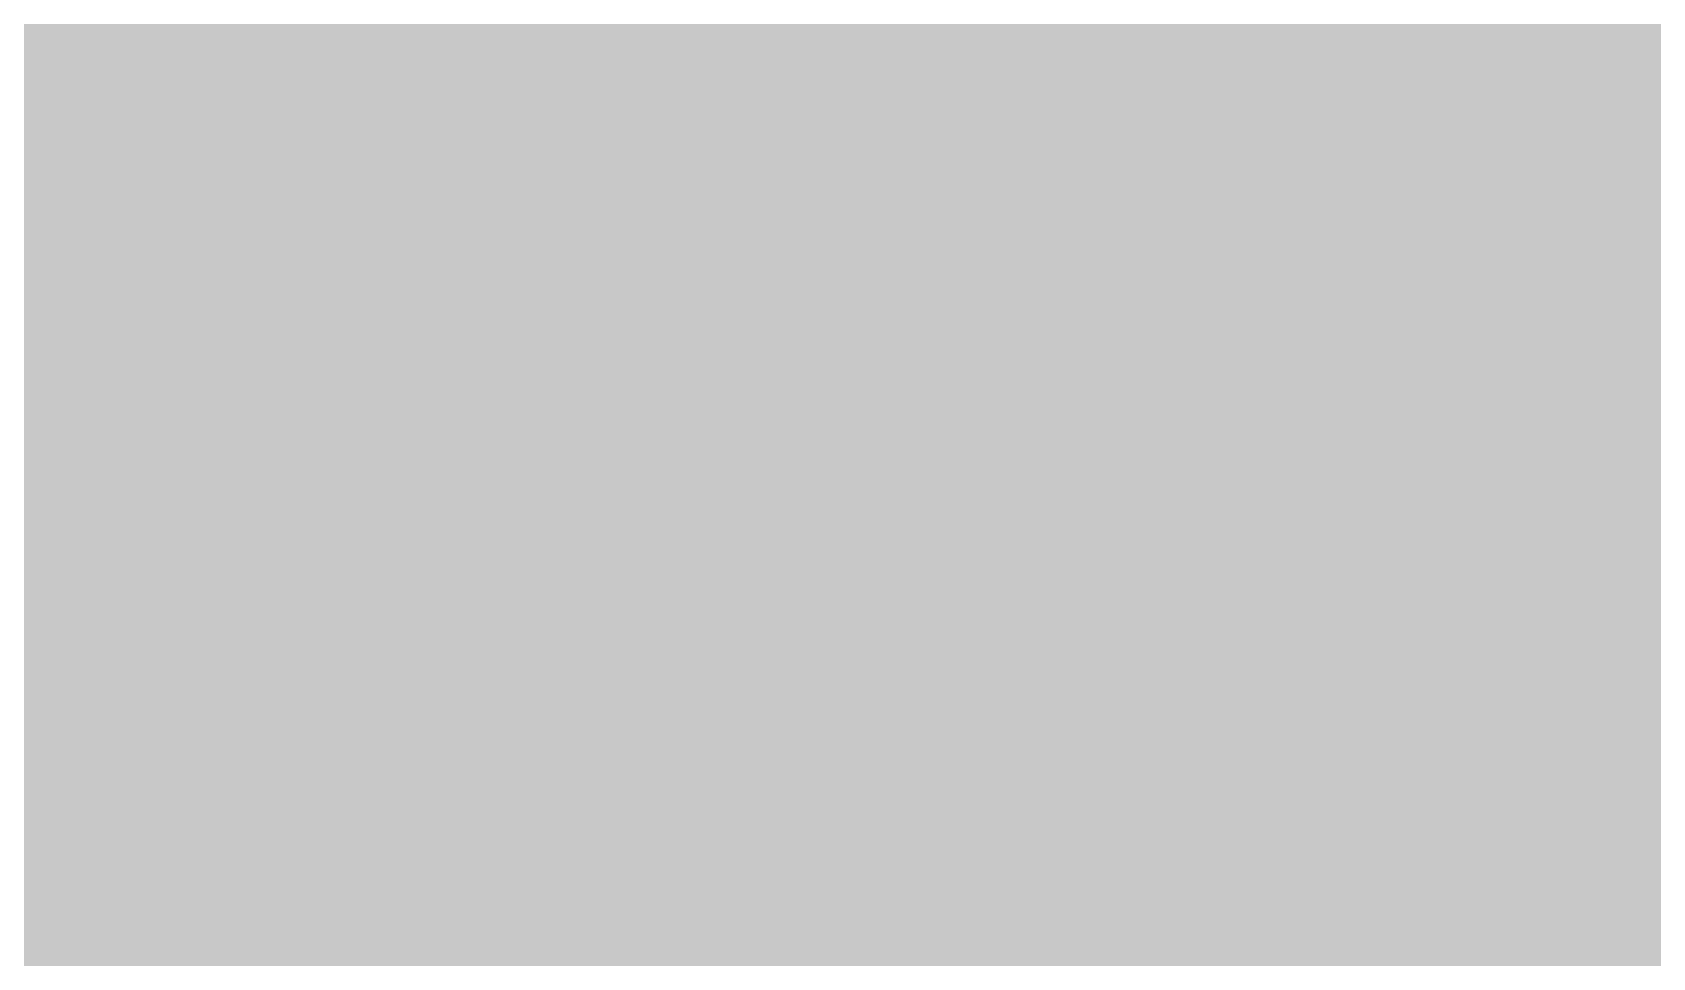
# Model space of a CAD drawing. Header units: millimetres. Extents: x 92 to 588, y 96 to 434.
# Drawn here: x 412.9 to 440.78, y 337.65 to 353.57 of the extents above; entities that cross this region are included whole.
import ezdxf

# ---------------------------------------------------------------- set-up
doc = ezdxf.new("R2010")
doc.units = ezdxf.units.MM
doc.layers.add('H', color=7, linetype='Continuous')
doc.layers.add('P', color=7, linetype='Continuous')

msp = doc.modelspace()

# ---------------------------------------------------------------- hatches: boundary and pattern name
at = {"layer": 'H', "linetype": 'Continuous'}
for points in [[(291.162, 223.903), (291.162, 433.788), (588.166, 433.788), (588.166, 223.903), (291.162, 223.903)], [(414.775, 352.896), (413.77, 353.901), (414.775, 354.889), (415.763, 353.901), (414.775, 352.896)], [(432.732, 350.232), (432.644, 350.232), (432.485, 350.268), (432.414, 350.303), (432.344, 350.321), (432.203, 350.409), (432.15, 350.462), (432.097, 350.55), (431.991, 350.726), (431.938, 350.85), (431.903, 350.973), (431.867, 351.255), (431.867, 351.432), (431.867, 351.591), (431.903, 351.89), (431.938, 352.032), (431.973, 352.173), (432.079, 352.402), (432.15, 352.508), (432.22, 352.596), (432.414, 352.755), (432.52, 352.808), (432.626, 352.861), (432.89, 352.913), (433.032, 352.913), (433.12, 352.913), (433.19, 352.913), (433.261, 352.896), (433.314, 352.878), (433.314, 352.561), (433.261, 352.578), (433.173, 352.596), (433.085, 352.614), (432.979, 352.631), (432.908, 352.614), (432.749, 352.596), (432.626, 352.543), (432.52, 352.455), (432.467, 352.402), (432.414, 352.349), (432.326, 352.208), (432.273, 352.049), (432.238, 351.873), (432.22, 351.767), (432.344, 351.573), (432.22, 351.52), (432.22, 351.467), (432.22, 351.432), (432.22, 351.397), (432.22, 351.344), (432.22, 351.22), (432.255, 351.008), (432.273, 350.92), (432.291, 350.832), (432.361, 350.709), (432.397, 350.673), (432.485, 350.585), (432.555, 350.55), (432.644, 350.532), (432.732, 350.515), (432.82, 350.532), (432.961, 350.568), (433.032, 350.638), (433.067, 350.673), (433.102, 350.709), (433.137, 350.797), (433.19, 350.973), (433.19, 351.114), (433.19, 351.185), (433.173, 351.326), (433.155, 351.379), (433.137, 351.432), (433.067, 351.52), (433.014, 351.573), (432.979, 351.591), (432.908, 351.626), (432.855, 351.643), (432.785, 351.643), (432.679, 351.661), (432.573, 351.643), (432.45, 351.626), (432.344, 351.573), (432.22, 351.767), (432.344, 351.838), (432.485, 351.89), (432.538, 351.908), (432.679, 351.943), (432.767, 351.943), (432.908, 351.943), (433.032, 351.908), (433.085, 351.89), (433.208, 351.838), (433.261, 351.785), (433.331, 351.732), (433.437, 351.591), (433.473, 351.52), (433.508, 351.432), (433.543, 351.238), (433.543, 351.132), (433.543, 351.026), (433.508, 350.85), (433.473, 350.762), (433.437, 350.673), (433.349, 350.532), (433.296, 350.479), (433.243, 350.426), (433.12, 350.338), (433.049, 350.303), (432.961, 350.268), (432.802, 350.232), (432.732, 350.232)], [(434.637, 350.232), (434.549, 350.232), (434.372, 350.268), (434.284, 350.285), (434.213, 350.321), (434.072, 350.409), (434.019, 350.444), (433.966, 350.515), (433.878, 350.638), (433.861, 350.691), (433.825, 350.779), (433.808, 350.92), (433.79, 351.008), (433.808, 351.114), (433.861, 351.291), (433.914, 351.397), (433.966, 351.467), (434.125, 351.608), (434.231, 351.661), (434.372, 351.538), (434.266, 351.414), (434.213, 351.344), (434.196, 351.273), (434.143, 351.114), (434.143, 351.026), (434.143, 350.92), (434.231, 350.726), (434.284, 350.638), (434.355, 350.568), (434.531, 350.497), (434.637, 350.497), (434.743, 350.497), (434.919, 350.568), (434.99, 350.62), (435.06, 350.691), (435.113, 350.867), (435.131, 350.973), (435.113, 351.061), (435.095, 351.185), (435.06, 351.238), (435.025, 351.273), (434.901, 351.379), (434.813, 351.414), (434.76, 351.449), (434.672, 351.485), (434.566, 351.538), (434.443, 351.591), (434.372, 351.538), (434.231, 351.661), (434.143, 351.732), (434.002, 351.855), (433.949, 351.926), (433.914, 351.996), (433.861, 352.155), (433.861, 352.261), (433.861, 352.331), (433.896, 352.455), (433.949, 352.578), (434.019, 352.684), (434.072, 352.737), (434.143, 352.79), (434.266, 352.861), (434.407, 352.913), (434.549, 352.931), (434.725, 352.931), (434.884, 352.913), (435.025, 352.861), (435.148, 352.79), (435.201, 352.755), (435.254, 352.702), (435.342, 352.596), (435.395, 352.473), (435.413, 352.349), (435.413, 352.278), (435.413, 352.19), (435.36, 352.014), (435.307, 351.926), (435.254, 351.855), (435.113, 351.714), (435.025, 351.661), (434.884, 351.802), (434.99, 351.926), (435.025, 351.996), (435.042, 352.049), (435.078, 352.19), (435.078, 352.278), (435.078, 352.349), (435.007, 352.508), (434.954, 352.561), (434.937, 352.596), (434.866, 352.631), (434.743, 352.667), (434.637, 352.684), (434.549, 352.667), (434.39, 352.614), (434.319, 352.578), (434.302, 352.543), (434.249, 352.49), (434.213, 352.384), (434.213, 352.296), (434.213, 352.226), (434.231, 352.12), (434.266, 352.067), (434.302, 352.032), (434.39, 351.943), (434.46, 351.908), (434.619, 351.838), (434.725, 351.785), (434.813, 351.749), (434.884, 351.802), (435.025, 351.661), (435.131, 351.608), (435.307, 351.467), (435.36, 351.397), (435.413, 351.326), (435.483, 351.132), (435.483, 351.008), (435.483, 350.92), (435.448, 350.779), (435.395, 350.638), (435.289, 350.515), (435.236, 350.462), (435.184, 350.409), (435.042, 350.321), (434.901, 350.268), (434.725, 350.232), (434.637, 350.232)], [(437.688, 350.232), (437.582, 350.232), (437.406, 350.268), (437.265, 350.321), (437.124, 350.409), (437.071, 350.444), (437.018, 350.515), (436.93, 350.638), (436.895, 350.691), (436.877, 350.779), (436.842, 350.92), (436.842, 351.008), (436.842, 351.114), (436.912, 351.291), (436.947, 351.397), (437.018, 351.467), (437.177, 351.608), (437.283, 351.661), (437.424, 351.538), (437.318, 351.414), (437.265, 351.344), (437.23, 351.273), (437.194, 351.114), (437.194, 351.026), (437.194, 350.92), (437.265, 350.726), (437.335, 350.638), (437.406, 350.568), (437.582, 350.497), (437.688, 350.497), (437.794, 350.497), (437.97, 350.568), (438.041, 350.62), (438.094, 350.691), (438.165, 350.867), (438.165, 350.973), (438.165, 351.061), (438.129, 351.185), (438.112, 351.238), (438.076, 351.273), (437.953, 351.379), (437.865, 351.414), (437.794, 351.449), (437.706, 351.485), (437.6, 351.538), (437.494, 351.591), (437.424, 351.538), (437.283, 351.661), (437.194, 351.732), (437.053, 351.855), (437, 351.926), (436.947, 351.996), (436.912, 352.155), (436.912, 352.261), (436.912, 352.331), (436.93, 352.455), (436.983, 352.578), (437.071, 352.684), (437.124, 352.737), (437.177, 352.79), (437.3, 352.861), (437.441, 352.913), (437.6, 352.931), (437.776, 352.931), (437.935, 352.913), (438.076, 352.861), (438.2, 352.79), (438.306, 352.702), (438.376, 352.596), (438.429, 352.473), (438.464, 352.349), (438.464, 352.278), (438.464, 352.19), (438.411, 352.014), (438.359, 351.926), (438.306, 351.855), (438.165, 351.714), (438.076, 351.661), (437.935, 351.802), (438.041, 351.926), (438.076, 351.996), (438.094, 352.049), (438.112, 352.19), (438.129, 352.278), (438.112, 352.349), (438.059, 352.508), (438.006, 352.561), (437.97, 352.596), (437.9, 352.631), (437.776, 352.667), (437.688, 352.684), (437.6, 352.667), (437.441, 352.614), (437.371, 352.578), (437.353, 352.543), (437.3, 352.49), (437.265, 352.384), (437.247, 352.296), (437.247, 352.226), (437.283, 352.12), (437.318, 352.067), (437.353, 352.032), (437.441, 351.943), (437.494, 351.908), (437.565, 351.89), (437.671, 351.838), (437.776, 351.785), (437.865, 351.749), (437.935, 351.802), (438.076, 351.661), (438.182, 351.608), (438.341, 351.467), (438.411, 351.397), (438.464, 351.326), (438.517, 351.132), (438.535, 351.008), (438.517, 350.92), (438.5, 350.779), (438.429, 350.638), (438.341, 350.515), (438.288, 350.462), (438.217, 350.409), (438.094, 350.321), (437.935, 350.268), (437.776, 350.232), (437.688, 350.232)], [(438.852, 350.285), (438.852, 350.656), (439.011, 350.814), (439.17, 350.973), (439.329, 351.114), (439.47, 351.273), (439.611, 351.432), (439.823, 351.696), (439.875, 351.802), (439.928, 351.89), (439.981, 352.102), (439.981, 352.19), (439.981, 352.296), (439.946, 352.384), (439.928, 352.42), (439.893, 352.49), (439.858, 352.525), (439.787, 352.578), (439.717, 352.596), (439.629, 352.631), (439.54, 352.631), (439.452, 352.631), (439.346, 352.596), (439.258, 352.578), (439.17, 352.543), (439.099, 352.508), (439.029, 352.473), (438.976, 352.437), (438.923, 352.402), (438.905, 352.772), (439.029, 352.825), (439.205, 352.878), (439.293, 352.896), (439.487, 352.931), (439.576, 352.931), (439.664, 352.931), (439.823, 352.896), (439.964, 352.861), (440.087, 352.79), (440.14, 352.737), (440.175, 352.684), (440.264, 352.578), (440.316, 352.437), (440.334, 352.296), (440.334, 352.208), (440.334, 352.067), (440.299, 351.943), (440.264, 351.802), (440.211, 351.696), (440.14, 351.591), (440.052, 351.467), (439.964, 351.361), (439.858, 351.255), (439.681, 351.079), (439.487, 350.885), (439.311, 350.709), (439.17, 350.585), (440.44, 350.585), (440.44, 350.285), (438.852, 350.285)], [(418.497, 350.021), (418.338, 350.056), (418.25, 350.074), (418.18, 350.109), (418.056, 350.197), (418.003, 350.25), (417.95, 350.338), (417.845, 350.515), (417.792, 350.638), (417.756, 350.762), (417.721, 351.044), (417.721, 351.22), (417.721, 351.379), (417.756, 351.679), (417.792, 351.82), (417.827, 351.961), (417.933, 352.19), (418.003, 352.296), (418.074, 352.384), (418.268, 352.543), (418.374, 352.596), (418.48, 352.649), (418.744, 352.702), (418.885, 352.702), (418.973, 352.702), (419.044, 352.702), (419.115, 352.684), (419.167, 352.667), (419.167, 352.349), (419.097, 352.367), (419.026, 352.384), (418.938, 352.402), (418.832, 352.402), (418.762, 352.402), (418.603, 352.384), (418.48, 352.331), (418.356, 352.243), (418.321, 352.19), (418.268, 352.137), (418.18, 351.996), (418.127, 351.838), (418.091, 351.643), (418.074, 351.538), (418.197, 351.361), (418.074, 351.308), (418.074, 351.255), (418.074, 351.22), (418.074, 351.132), (418.074, 351.008), (418.091, 350.797), (418.127, 350.709), (418.144, 350.62), (418.215, 350.497), (418.25, 350.462), (418.321, 350.373), (418.409, 350.338), (418.497, 350.303), (418.585, 350.303), (418.674, 350.303), (418.815, 350.356), (418.885, 350.426), (418.92, 350.462), (418.956, 350.497), (418.991, 350.585), (419.044, 350.762), (419.044, 350.903), (419.044, 350.973), (419.026, 351.114), (419.009, 351.167), (418.973, 351.22), (418.92, 351.308), (418.868, 351.344), (418.832, 351.379), (418.762, 351.414), (418.709, 351.432), (418.621, 351.432), (418.532, 351.449), (418.427, 351.432), (418.303, 351.414), (418.197, 351.361), (418.074, 351.538), (418.197, 351.626), (418.338, 351.679), (418.391, 351.696), (418.532, 351.732), (418.621, 351.732), (418.762, 351.714), (418.885, 351.696), (418.938, 351.679), (419.062, 351.626), (419.115, 351.573), (419.185, 351.52), (419.291, 351.379), (419.326, 351.308), (419.361, 351.22), (419.397, 351.026), (419.397, 350.92), (419.397, 350.814), (419.361, 350.638), (419.326, 350.55), (419.291, 350.462), (419.203, 350.321), (419.15, 350.268), (419.097, 350.215), (418.973, 350.109), (418.903, 350.091), (418.815, 350.056), (418.656, 350.021), (418.497, 350.021)], [(420.085, 350.021), (420.014, 350.038), (419.926, 350.038), (419.855, 350.056), (419.855, 350.391), (419.926, 350.373), (420.014, 350.356), (420.102, 350.321), (420.208, 350.321), (420.279, 350.321), (420.437, 350.356), (420.561, 350.409), (420.684, 350.497), (420.79, 350.603), (420.861, 350.744), (420.914, 350.903), (420.949, 351.079), (420.949, 351.185), (420.861, 351.379), (420.949, 351.432), (420.967, 351.502), (420.967, 351.732), (420.931, 351.943), (420.914, 352.032), (420.896, 352.102), (420.825, 352.243), (420.79, 352.278), (420.737, 352.331), (420.667, 352.384), (420.631, 352.402), (420.543, 352.42), (420.455, 352.437), (420.349, 352.42), (420.226, 352.367), (420.155, 352.314), (420.12, 352.278), (420.085, 352.243), (420.032, 352.137), (419.996, 351.979), (419.996, 351.838), (419.996, 351.749), (420.014, 351.626), (420.032, 351.573), (420.049, 351.52), (420.12, 351.414), (420.173, 351.379), (420.208, 351.361), (420.279, 351.326), (420.314, 351.308), (420.402, 351.291), (420.49, 351.291), (420.614, 351.291), (420.737, 351.326), (420.861, 351.379), (420.949, 351.185), (420.825, 351.097), (420.684, 351.044), (420.631, 351.026), (420.49, 351.008), (420.42, 351.008), (420.279, 351.008), (420.155, 351.044), (420.102, 351.061), (419.979, 351.114), (419.926, 351.167), (419.855, 351.22), (419.75, 351.344), (419.714, 351.432), (419.679, 351.52), (419.644, 351.714), (419.644, 351.82), (419.644, 351.926), (419.679, 352.102), (419.697, 352.19), (419.732, 352.261), (419.82, 352.402), (419.873, 352.473), (419.944, 352.525), (420.067, 352.614), (420.138, 352.649), (420.226, 352.684), (420.385, 352.702), (420.455, 352.719), (420.543, 352.702), (420.702, 352.684), (420.773, 352.649), (420.843, 352.614), (420.984, 352.525), (421.037, 352.473), (421.09, 352.402), (421.196, 352.226), (421.231, 352.102), (421.266, 351.979), (421.302, 351.696), (421.319, 351.52), (421.302, 351.361), (421.266, 351.061), (421.249, 350.92), (421.196, 350.779), (421.09, 350.532), (421.02, 350.444), (420.949, 350.338), (420.773, 350.197), (420.667, 350.127), (420.561, 350.091), (420.296, 350.038), (420.155, 350.021), (420.085, 350.021)], [(422.889, 350.074), (424.071, 352.349), (422.73, 352.349), (422.73, 352.667), (424.371, 352.667), (424.371, 352.278), (423.26, 350.074), (422.889, 350.074)], [(425.482, 350.021), (425.394, 350.021), (425.218, 350.056), (425.129, 350.074), (425.059, 350.109), (424.918, 350.179), (424.865, 350.232), (424.812, 350.285), (424.724, 350.409), (424.706, 350.479), (424.671, 350.568), (424.635, 350.709), (424.635, 350.797), (424.653, 350.885), (424.706, 351.079), (424.759, 351.167), (424.812, 351.255), (424.971, 351.397), (425.076, 351.449), (425.218, 351.326), (425.112, 351.203), (425.059, 351.132), (425.024, 351.061), (424.988, 350.903), (424.988, 350.814), (424.988, 350.709), (425.059, 350.515), (425.129, 350.426), (425.2, 350.356), (425.376, 350.285), (425.482, 350.268), (425.588, 350.285), (425.764, 350.338), (425.835, 350.409), (425.905, 350.479), (425.958, 350.656), (425.976, 350.762), (425.958, 350.832), (425.941, 350.973), (425.905, 351.008), (425.87, 351.061), (425.747, 351.167), (425.659, 351.203), (425.606, 351.238), (425.5, 351.273), (425.412, 351.326), (425.288, 351.361), (425.218, 351.326), (425.076, 351.449), (424.988, 351.52), (424.847, 351.643), (424.794, 351.714), (424.759, 351.785), (424.706, 351.943), (424.706, 352.032), (424.706, 352.12), (424.741, 352.243), (424.794, 352.367), (424.865, 352.473), (424.918, 352.525), (424.988, 352.578), (425.112, 352.649), (425.253, 352.702), (425.394, 352.719), (425.482, 352.719), (425.57, 352.719), (425.729, 352.702), (425.87, 352.649), (425.994, 352.578), (426.047, 352.543), (426.1, 352.49), (426.17, 352.384), (426.223, 352.261), (426.258, 352.137), (426.258, 352.067), (426.258, 351.979), (426.205, 351.802), (426.152, 351.714), (426.1, 351.643), (425.958, 351.502), (425.87, 351.449), (425.729, 351.591), (425.835, 351.714), (425.87, 351.785), (425.888, 351.838), (425.923, 351.979), (425.923, 352.067), (425.923, 352.137), (425.853, 352.296), (425.8, 352.349), (425.782, 352.384), (425.711, 352.42), (425.588, 352.455), (425.482, 352.473), (425.394, 352.455), (425.235, 352.402), (425.165, 352.367), (425.147, 352.331), (425.094, 352.278), (425.059, 352.173), (425.059, 352.084), (425.059, 352.014), (425.076, 351.908), (425.112, 351.855), (425.147, 351.82), (425.235, 351.732), (425.306, 351.696), (425.359, 351.661), (425.465, 351.626), (425.57, 351.573), (425.659, 351.538), (425.729, 351.591), (425.87, 351.449), (425.976, 351.379), (426.152, 351.255), (426.205, 351.185), (426.258, 351.114), (426.311, 350.92), (426.329, 350.797), (426.329, 350.709), (426.294, 350.568), (426.241, 350.426), (426.135, 350.303), (426.082, 350.25), (426.029, 350.179), (425.888, 350.109), (425.729, 350.056), (425.57, 350.021), (425.482, 350.021)], [(433.755, 349.827), (432.749, 350.832), (433.755, 351.838), (434.76, 350.832), (433.755, 349.827)], [(426.452, 349.262), (425.465, 350.268), (426.452, 351.273), (427.458, 350.268), (426.452, 349.262)], [(421.796, 350.074), (421.796, 350.568), (422.219, 350.568), (422.219, 350.074), (421.796, 350.074)], [(435.942, 350.285), (435.942, 350.779), (436.365, 350.779), (436.365, 350.285), (435.942, 350.285)], [(431.726, 348.398), (430.721, 349.403), (431.726, 350.409), (432.714, 349.403), (431.726, 348.398)], [(412.094, 347.04), (411.106, 348.028), (412.094, 349.033), (413.1, 348.028), (412.094, 347.04)], [(420.049, 345.629), (419.961, 345.629), (419.802, 345.664), (419.732, 345.699), (419.661, 345.717), (419.538, 345.805), (419.467, 345.876), (419.414, 345.946), (419.309, 346.123), (419.273, 346.246), (419.238, 346.369), (419.185, 346.652), (419.185, 346.828), (419.185, 346.987), (419.22, 347.287), (419.256, 347.428), (419.291, 347.569), (419.397, 347.798), (419.467, 347.904), (419.538, 347.992), (419.732, 348.151), (419.838, 348.204), (419.944, 348.257), (420.208, 348.31), (420.349, 348.327), (420.437, 348.31), (420.508, 348.31), (420.579, 348.292), (420.649, 348.274), (420.649, 347.957), (420.579, 347.975), (420.49, 347.992), (420.402, 348.01), (420.296, 348.028), (420.226, 348.01), (420.085, 347.992), (419.944, 347.939), (419.838, 347.851), (419.785, 347.798), (419.732, 347.745), (419.661, 347.604), (419.591, 347.445), (419.555, 347.269), (419.538, 347.163), (419.661, 346.969), (419.538, 346.916), (419.538, 346.881), (419.538, 346.828), (419.538, 346.793), (419.538, 346.74), (419.538, 346.616), (419.573, 346.405), (419.591, 346.317), (419.626, 346.228), (419.679, 346.105), (419.714, 346.07), (419.802, 345.981), (419.873, 345.946), (419.961, 345.928), (420.049, 345.911), (420.155, 345.928), (420.279, 345.981), (420.349, 346.034), (420.385, 346.07), (420.42, 346.105), (420.455, 346.193), (420.508, 346.369), (420.508, 346.511), (420.508, 346.581), (420.49, 346.722), (420.473, 346.775), (420.455, 346.828), (420.385, 346.916), (420.332, 346.969), (420.296, 346.987), (420.226, 347.022), (420.19, 347.04), (420.102, 347.057), (420.014, 347.057), (419.891, 347.04), (419.767, 347.022), (419.661, 346.969), (419.538, 347.163), (419.661, 347.234), (419.802, 347.287), (419.873, 347.304), (420.014, 347.34), (420.085, 347.34), (420.226, 347.34), (420.349, 347.304), (420.402, 347.287), (420.526, 347.234), (420.579, 347.181), (420.649, 347.128), (420.755, 346.987), (420.79, 346.916), (420.825, 346.828), (420.861, 346.634), (420.861, 346.422), (420.825, 346.246), (420.808, 346.158), (420.773, 346.07), (420.684, 345.928), (420.614, 345.876), (420.561, 345.823), (420.437, 345.734), (420.367, 345.699), (420.296, 345.664), (420.138, 345.629), (420.049, 345.629)], [(412.429, 345.682), (413.611, 347.975), (412.271, 347.975), (412.271, 348.274), (413.911, 348.274), (413.911, 347.886), (412.8, 345.682), (412.429, 345.682)], [(414.44, 345.682), (414.44, 345.946), (414.916, 345.946), (414.916, 347.675), (414.44, 347.675), (414.44, 347.922), (414.564, 347.922), (414.758, 347.957), (414.828, 347.992), (414.864, 348.01), (414.916, 348.063), (414.969, 348.186), (414.969, 348.274), (415.252, 348.274), (415.252, 345.946), (415.693, 345.946), (415.693, 345.682), (414.44, 345.682)], [(418.303, 345.682), (418.303, 346.581), (418.303, 346.846), (418.303, 347.869), (417.439, 346.846), (418.303, 346.846), (418.303, 346.581), (417.157, 346.581), (417.157, 346.934), (418.321, 348.274), (418.638, 348.274), (418.638, 346.846), (418.956, 346.846), (418.956, 346.581), (418.638, 346.581), (418.638, 345.682), (418.303, 345.682)], [(422.872, 345.452), (422.783, 345.47), (422.625, 345.488), (422.554, 345.523), (422.484, 345.558), (422.36, 345.646), (422.307, 345.699), (422.237, 345.77), (422.131, 345.964), (422.095, 346.07), (422.06, 346.193), (422.025, 346.475), (422.025, 346.652), (422.025, 346.81), (422.06, 347.11), (422.095, 347.251), (422.131, 347.393), (422.237, 347.622), (422.307, 347.728), (422.378, 347.816), (422.554, 347.975), (422.66, 348.028), (422.783, 348.08), (423.03, 348.133), (423.171, 348.151), (423.26, 348.151), (423.33, 348.133), (423.418, 348.133), (423.471, 348.116), (423.471, 347.781), (423.401, 347.798), (423.313, 347.833), (423.224, 347.851), (423.136, 347.851), (423.048, 347.851), (422.907, 347.816), (422.783, 347.763), (422.66, 347.675), (422.607, 347.622), (422.554, 347.569), (422.484, 347.445), (422.431, 347.269), (422.378, 347.093), (422.378, 346.987), (422.484, 346.793), (422.378, 346.74), (422.378, 346.705), (422.36, 346.669), (422.36, 346.581), (422.378, 346.44), (422.395, 346.228), (422.413, 346.14), (422.448, 346.052), (422.519, 345.928), (422.554, 345.893), (422.625, 345.823), (422.713, 345.77), (422.783, 345.752), (422.872, 345.734), (422.977, 345.752), (423.101, 345.805), (423.171, 345.858), (423.207, 345.893), (423.242, 345.928), (423.295, 346.017), (423.33, 346.193), (423.348, 346.334), (423.348, 346.422), (423.313, 346.546), (423.295, 346.599), (423.277, 346.652), (423.207, 346.758), (423.171, 346.793), (423.136, 346.81), (423.048, 346.846), (423.013, 346.863), (422.925, 346.881), (422.836, 346.881), (422.713, 346.881), (422.607, 346.846), (422.484, 346.793), (422.378, 346.987), (422.501, 347.057), (422.625, 347.11), (422.695, 347.146), (422.836, 347.163), (422.907, 347.163), (423.066, 347.163), (423.171, 347.128), (423.242, 347.11), (423.348, 347.057), (423.418, 347.004), (423.489, 346.952), (423.595, 346.81), (423.63, 346.74), (423.665, 346.652), (423.701, 346.458), (423.701, 346.246), (423.665, 346.07), (423.63, 345.981), (423.595, 345.893), (423.507, 345.752), (423.401, 345.646), (423.26, 345.558), (423.189, 345.523), (423.119, 345.488), (422.96, 345.47), (422.872, 345.452)], [(424.371, 345.47), (424.3, 345.47), (424.23, 345.488), (424.159, 345.505), (424.159, 345.823), (424.23, 345.805), (424.318, 345.787), (424.406, 345.77), (424.494, 345.77), (424.583, 345.77), (424.741, 345.787), (424.865, 345.84), (424.988, 345.928), (425.024, 345.981), (425.076, 346.034), (425.147, 346.175), (425.218, 346.334), (425.253, 346.528), (425.253, 346.634), (425.147, 346.81), (425.253, 346.863), (425.253, 346.934), (425.253, 347.163), (425.235, 347.375), (425.218, 347.463), (425.182, 347.551), (425.112, 347.675), (425.076, 347.728), (425.041, 347.763), (424.971, 347.816), (424.918, 347.833), (424.847, 347.869), (424.759, 347.869), (424.653, 347.851), (424.512, 347.816), (424.441, 347.745), (424.406, 347.71), (424.389, 347.675), (424.336, 347.587), (424.283, 347.41), (424.283, 347.269), (424.283, 347.198), (424.3, 347.057), (424.336, 347.004), (424.353, 346.952), (424.424, 346.863), (424.459, 346.828), (424.494, 346.793), (424.565, 346.758), (424.618, 346.74), (424.706, 346.74), (424.794, 346.722), (424.9, 346.74), (425.024, 346.775), (425.147, 346.81), (425.253, 346.634), (425.112, 346.546), (424.988, 346.493), (424.918, 346.475), (424.794, 346.44), (424.706, 346.44), (424.583, 346.458), (424.459, 346.475), (424.389, 346.493), (424.283, 346.563), (424.212, 346.599), (424.142, 346.652), (424.036, 346.793), (424, 346.863), (423.965, 346.952), (423.93, 347.146), (423.93, 347.251), (423.93, 347.357), (423.965, 347.534), (424, 347.622), (424.036, 347.71), (424.124, 347.851), (424.177, 347.904), (424.23, 347.957), (424.371, 348.045), (424.441, 348.08), (424.512, 348.116), (424.671, 348.151), (424.847, 348.151), (425.006, 348.116), (425.076, 348.08), (425.147, 348.063), (425.27, 347.975), (425.323, 347.922), (425.394, 347.833), (425.5, 347.657), (425.535, 347.551), (425.57, 347.428), (425.606, 347.128), (425.606, 346.952), (425.606, 346.793), (425.57, 346.493), (425.535, 346.352), (425.5, 346.211), (425.394, 345.981), (425.323, 345.876), (425.253, 345.787), (425.076, 345.629), (424.971, 345.576), (424.865, 345.523), (424.6, 345.47), (424.459, 345.47), (424.371, 345.47)], [(427.863, 345.452), (427.775, 345.47), (427.616, 345.488), (427.546, 345.523), (427.475, 345.558), (427.352, 345.646), (427.299, 345.699), (427.228, 345.77), (427.123, 345.964), (427.087, 346.07), (427.052, 346.193), (427.017, 346.475), (427.017, 346.652), (427.017, 346.81), (427.052, 347.11), (427.087, 347.251), (427.123, 347.393), (427.228, 347.622), (427.299, 347.728), (427.37, 347.816), (427.546, 347.975), (427.652, 348.028), (427.775, 348.08), (428.022, 348.133), (428.163, 348.151), (428.251, 348.151), (428.34, 348.133), (428.41, 348.133), (428.463, 348.116), (428.463, 347.781), (428.393, 347.798), (428.304, 347.833), (428.216, 347.851), (428.128, 347.851), (428.04, 347.851), (427.899, 347.816), (427.775, 347.763), (427.652, 347.675), (427.599, 347.622), (427.546, 347.569), (427.475, 347.445), (427.422, 347.269), (427.37, 347.093), (427.37, 346.987), (427.475, 346.793), (427.37, 346.74), (427.37, 346.705), (427.352, 346.616), (427.352, 346.581), (427.37, 346.44), (427.387, 346.228), (427.405, 346.14), (427.44, 346.052), (427.511, 345.928), (427.546, 345.893), (427.616, 345.823), (427.705, 345.77), (427.775, 345.752), (427.863, 345.734), (427.969, 345.752), (428.093, 345.805), (428.181, 345.858), (428.199, 345.893), (428.234, 345.928), (428.287, 346.017), (428.322, 346.193), (428.34, 346.334), (428.34, 346.422), (428.304, 346.546), (428.287, 346.599), (428.269, 346.652), (428.199, 346.758), (428.163, 346.793), (428.128, 346.81), (428.04, 346.846), (428.005, 346.863), (427.916, 346.881), (427.828, 346.881), (427.705, 346.881), (427.599, 346.846), (427.475, 346.793), (427.37, 346.987), (427.493, 347.057), (427.616, 347.11), (427.687, 347.146), (427.828, 347.163), (427.899, 347.163), (428.057, 347.163), (428.163, 347.128), (428.234, 347.11), (428.34, 347.057), (428.41, 347.004), (428.481, 346.952), (428.587, 346.81), (428.622, 346.74), (428.657, 346.652), (428.692, 346.458), (428.692, 346.352), (428.692, 346.246), (428.657, 346.07), (428.622, 345.981), (428.587, 345.893), (428.498, 345.752), (428.445, 345.699), (428.393, 345.646), (428.251, 345.558), (428.181, 345.523), (428.11, 345.488), (427.952, 345.47), (427.863, 345.452)], [(429.133, 345.505), (430.315, 347.798), (428.975, 347.798), (428.975, 348.098), (430.615, 348.098), (430.615, 347.71), (429.504, 345.505), (429.133, 345.505)], [(437.053, 345.964), (436.048, 346.969), (437.053, 347.975), (438.059, 346.969), (437.053, 345.964)], [(441.075, 345.999), (440.087, 347.004), (441.075, 348.01), (442.08, 347.004), (441.075, 345.999)], [(430.756, 344.711), (429.751, 345.699), (430.756, 346.705), (431.762, 345.699), (430.756, 344.711)], [(416.328, 345.682), (416.328, 346.175), (416.733, 346.175), (416.733, 345.682), (416.328, 345.682)], [(426.1, 345.505), (426.1, 345.999), (426.505, 345.999), (426.505, 345.505), (426.1, 345.505)], [(440.546, 341.942), (440.458, 341.942), (440.299, 341.977), (440.228, 341.995), (440.158, 342.03), (440.034, 342.118), (439.981, 342.171), (439.911, 342.242), (439.805, 342.436), (439.77, 342.559), (439.734, 342.665), (439.699, 342.965), (439.699, 343.124), (439.699, 343.3), (439.734, 343.6), (439.77, 343.741), (439.805, 343.865), (439.911, 344.112), (439.981, 344.218), (440.052, 344.306), (440.228, 344.464), (440.334, 344.517), (440.458, 344.57), (440.705, 344.623), (440.863, 344.623), (440.934, 344.623), (441.022, 344.623), (441.093, 344.606), (441.145, 344.588), (441.145, 344.253), (441.075, 344.288), (441.004, 344.306), (440.899, 344.323), (440.81, 344.323), (440.722, 344.323), (440.581, 344.306), (440.458, 344.253), (440.334, 344.165), (440.281, 344.112), (440.246, 344.059), (440.158, 343.918), (440.105, 343.759), (440.07, 343.565), (440.052, 343.459), (440.158, 343.283), (440.052, 343.212), (440.052, 343.177), (440.052, 343.142), (440.052, 342.93), (440.07, 342.701), (440.105, 342.63), (440.122, 342.542), (440.193, 342.418), (440.228, 342.365), (440.299, 342.295), (440.387, 342.26), (440.458, 342.224), (440.546, 342.224), (440.652, 342.224), (440.775, 342.277), (440.863, 342.33), (440.899, 342.365), (440.916, 342.418), (440.969, 342.507), (441.022, 342.683), (441.022, 342.824), (441.022, 342.895), (441.004, 343.036), (440.951, 343.142), (440.881, 343.23), (440.846, 343.265), (440.81, 343.3), (440.74, 343.336), (440.687, 343.336), (440.599, 343.353), (440.51, 343.353), (440.387, 343.353), (440.281, 343.318), (440.158, 343.283), (440.052, 343.459), (440.175, 343.547), (440.299, 343.6), (440.369, 343.618), (440.51, 343.635), (440.581, 343.653), (440.74, 343.635), (440.846, 343.618), (440.916, 343.6), (441.022, 343.53), (441.093, 343.494), (441.163, 343.441), (441.269, 343.3), (441.304, 343.212), (441.34, 343.142), (441.375, 342.948), (441.375, 342.842), (441.375, 342.736), (441.34, 342.559), (441.304, 342.471), (441.269, 342.383), (441.181, 342.242), (441.128, 342.189), (441.075, 342.118), (440.934, 342.03), (440.863, 341.995), (440.793, 341.977), (440.634, 341.942), (440.546, 341.942)], [(428.798, 341.572), (427.793, 342.577), (428.798, 343.565), (429.786, 342.577), (428.798, 341.572)], [(422.96, 341.043), (421.954, 342.048), (422.96, 343.036), (423.965, 342.048), (422.96, 341.043)], [(423.03, 340.972), (422.025, 341.977), (423.03, 342.965), (424.036, 341.977), (423.03, 340.972)], [(413.135, 339.931), (413.135, 340.196), (413.611, 340.196), (413.611, 341.924), (413.135, 341.924), (413.135, 342.154), (413.258, 342.171), (413.47, 342.207), (413.523, 342.242), (413.558, 342.26), (413.611, 342.313), (413.664, 342.418), (413.664, 342.524), (413.946, 342.524), (413.946, 340.196), (414.405, 340.196), (414.405, 339.931), (413.135, 339.931)], [(416.433, 339.878), (416.363, 339.878), (416.275, 339.896), (416.204, 339.896), (416.134, 339.914), (416.134, 340.249), (416.204, 340.231), (416.292, 340.196), (416.38, 340.178), (416.469, 340.178), (416.557, 340.178), (416.716, 340.213), (416.839, 340.266), (416.963, 340.355), (417.015, 340.408), (417.051, 340.46), (417.139, 340.602), (417.192, 340.76), (417.227, 340.937), (417.227, 341.043), (417.139, 341.237), (417.227, 341.289), (417.227, 341.36), (417.245, 341.395), (417.245, 341.572), (417.21, 341.801), (417.192, 341.889), (417.157, 341.96), (417.104, 342.083), (417.051, 342.136), (417.015, 342.171), (416.945, 342.242), (416.91, 342.26), (416.821, 342.277), (416.733, 342.277), (416.627, 342.277), (416.504, 342.224), (416.416, 342.171), (416.363, 342.083), (416.31, 341.995), (416.275, 341.819), (416.257, 341.695), (416.257, 341.607), (416.292, 341.466), (416.31, 341.413), (416.328, 341.36), (416.398, 341.272), (416.433, 341.237), (416.469, 341.219), (416.557, 341.184), (416.592, 341.166), (416.68, 341.148), (416.769, 341.148), (416.874, 341.148), (417.015, 341.184), (417.139, 341.237), (417.227, 341.043), (417.086, 340.954), (416.963, 340.901), (416.91, 340.884), (416.769, 340.866), (416.698, 340.866), (416.557, 340.866), (416.433, 340.901), (416.363, 340.919), (416.257, 340.972), (416.186, 341.007), (416.134, 341.078), (416.028, 341.201), (415.975, 341.289), (415.957, 341.36), (415.922, 341.554), (415.904, 341.678), (415.922, 341.766), (415.94, 341.96), (415.975, 342.03), (416.01, 342.118), (416.098, 342.26), (416.151, 342.33), (416.204, 342.383), (416.345, 342.471), (416.416, 342.507), (416.486, 342.524), (416.645, 342.559), (416.733, 342.559), (416.821, 342.559), (416.98, 342.542), (417.051, 342.507), (417.121, 342.471), (417.245, 342.383), (417.298, 342.33), (417.368, 342.26), (417.474, 342.066), (417.509, 341.96), (417.545, 341.836), (417.58, 341.554), (417.58, 341.378), (417.58, 341.219), (417.545, 340.919), (417.509, 340.76), (417.474, 340.637), (417.368, 340.39), (417.298, 340.284), (417.227, 340.196), (417.051, 340.037), (416.945, 339.984), (416.839, 339.931), (416.575, 339.878), (416.433, 339.878)], [(418.374, 339.878), (418.303, 339.878), (418.233, 339.896), (418.144, 339.896), (418.074, 339.914), (418.074, 340.249), (418.144, 340.231), (418.233, 340.196), (418.321, 340.178), (418.427, 340.178), (418.497, 340.178), (418.656, 340.213), (418.797, 340.266), (418.903, 340.355), (418.956, 340.408), (419.009, 340.46), (419.079, 340.602), (419.132, 340.76), (419.167, 340.937), (419.167, 341.043), (419.079, 341.237), (419.185, 341.289), (419.185, 341.36), (419.185, 341.395), (419.185, 341.448), (419.185, 341.572), (419.15, 341.801), (419.132, 341.889), (419.115, 341.96), (419.044, 342.083), (419.009, 342.136), (418.956, 342.171), (418.885, 342.242), (418.85, 342.26), (418.762, 342.277), (418.674, 342.277), (418.568, 342.277), (418.444, 342.224), (418.374, 342.171), (418.338, 342.136), (418.303, 342.083), (418.25, 341.995), (418.215, 341.819), (418.215, 341.695), (418.215, 341.607), (418.233, 341.466), (418.25, 341.413), (418.268, 341.36), (418.338, 341.272), (418.391, 341.237), (418.427, 341.219), (418.497, 341.184), (418.532, 341.166), (418.621, 341.148), (418.709, 341.148), (418.832, 341.148), (418.956, 341.184), (419.079, 341.237), (419.167, 341.043), (419.044, 340.954), (418.903, 340.901), (418.85, 340.884), (418.709, 340.866), (418.638, 340.866), (418.497, 340.866), (418.374, 340.901), (418.321, 340.919), (418.197, 340.972), (418.144, 341.007), (418.074, 341.078), (417.968, 341.201), (417.933, 341.289), (417.897, 341.36), (417.862, 341.554), (417.862, 341.678), (417.862, 341.766), (417.897, 341.96), (417.915, 342.03), (417.95, 342.118), (418.039, 342.26), (418.091, 342.33), (418.162, 342.383), (418.285, 342.471), (418.356, 342.507), (418.444, 342.524), (418.603, 342.559), (418.674, 342.559), (418.762, 342.559), (418.92, 342.542), (419.009, 342.507), (419.079, 342.471), (419.203, 342.383), (419.256, 342.33), (419.309, 342.26), (419.414, 342.066), (419.467, 341.96), (419.485, 341.836), (419.538, 341.554), (419.538, 341.378), (419.538, 341.219), (419.503, 340.919), (419.467, 340.76), (419.414, 340.637), (419.309, 340.39), (419.256, 340.284), (419.167, 340.196), (418.991, 340.037), (418.885, 339.984), (418.779, 339.931), (418.515, 339.878), (418.374, 339.878)], [(427.422, 340.513), (426.417, 341.501), (427.422, 342.507), (428.428, 341.501), (427.422, 340.513)], [(427.493, 340.372), (426.488, 341.378), (427.493, 342.365), (428.498, 341.378), (427.493, 340.372)], [(427.528, 340.072), (426.523, 341.078), (427.528, 342.066), (428.516, 341.078), (427.528, 340.072)], [(427.564, 339.967), (426.558, 340.972), (427.564, 341.977), (428.551, 340.972), (427.564, 339.967)], [(417.262, 339.667), (416.275, 340.672), (417.262, 341.678), (418.268, 340.672), (417.262, 339.667)], [(427.793, 338.538), (427.793, 341.113), (428.428, 341.113), (428.551, 341.113), (428.745, 341.095), (428.834, 341.078), (428.904, 341.06), (429.045, 340.99), (429.116, 340.954), (429.186, 340.901), (429.292, 340.778), (429.345, 340.707), (429.38, 340.637), (429.416, 340.443), (429.416, 340.337), (429.416, 340.249), (429.38, 340.09), (429.363, 340.019), (429.327, 339.949), (429.239, 339.825), (429.186, 339.773), (429.116, 339.702), (428.975, 339.596), (428.886, 339.561), (428.781, 339.543), (428.551, 339.508), (428.428, 339.49), (428.128, 339.49), (428.128, 339.79), (428.357, 339.79), (428.551, 339.79), (428.71, 339.825), (428.763, 339.843), (428.869, 339.896), (428.922, 339.949), (428.957, 339.984), (429.01, 340.072), (429.028, 340.108), (429.063, 340.213), (429.063, 340.337), (429.063, 340.39), (429.028, 340.513), (429.01, 340.566), (428.992, 340.619), (428.922, 340.69), (428.869, 340.725), (428.781, 340.778), (428.692, 340.796), (428.569, 340.813), (428.41, 340.831), (428.128, 340.831), (428.128, 339.79), (428.128, 339.49), (428.128, 338.538), (427.793, 338.538)], [(430.245, 338.485), (430.051, 338.503), (429.962, 338.52), (429.786, 338.573), (429.645, 338.644), (429.645, 339.014), (429.786, 338.926), (429.962, 338.855), (430.051, 338.82), (430.227, 338.785), (430.333, 338.785), (430.439, 338.785), (430.545, 338.82), (430.597, 338.838), (430.686, 338.891), (430.721, 338.926), (430.774, 338.996), (430.827, 339.102), (430.844, 339.138), (430.862, 339.261), (430.862, 339.332), (430.862, 339.402), (430.844, 339.508), (430.809, 339.561), (430.791, 339.596), (430.739, 339.667), (430.703, 339.702), (430.633, 339.737), (430.527, 339.773), (430.421, 339.79), (430.315, 339.79), (430.174, 339.79), (430.174, 340.072), (430.28, 340.072), (430.403, 340.09), (430.58, 340.143), (430.668, 340.196), (430.703, 340.213), (430.756, 340.284), (430.809, 340.408), (430.809, 340.513), (430.809, 340.566), (430.791, 340.637), (430.756, 340.707), (430.703, 340.778), (430.597, 340.831), (430.527, 340.848), (430.439, 340.866), (430.35, 340.866), (430.262, 340.866), (430.174, 340.848), (430.086, 340.831), (429.98, 340.796), (429.91, 340.76), (429.839, 340.725), (429.786, 340.672), (429.733, 340.654), (429.715, 341.007), (429.839, 341.078), (430.015, 341.131), (430.121, 341.148), (430.298, 341.166), (430.386, 341.166), (430.562, 341.166), (430.686, 341.131), (430.756, 341.113), (430.88, 341.06), (430.933, 341.025), (430.985, 340.99), (431.074, 340.884), (431.109, 340.831), (431.127, 340.76), (431.162, 340.619), (431.162, 340.549), (431.162, 340.443), (431.091, 340.249), (431.021, 340.178), (430.95, 340.108), (430.774, 340.002), (430.686, 339.967), (430.774, 339.931), (430.862, 339.896), (430.95, 339.843), (431.038, 339.773), (431.074, 339.737), (431.127, 339.649), (431.18, 339.526), (431.215, 339.384), (431.215, 339.296), (431.215, 339.208), (431.18, 339.049), (431.144, 338.979), (431.127, 338.908), (431.038, 338.785), (430.985, 338.714), (430.915, 338.661), (430.791, 338.573), (430.703, 338.538), (430.633, 338.52), (430.439, 338.485), (430.35, 338.485), (430.245, 338.485)], [(432.661, 338.538), (433.543, 341.113), (433.966, 341.113), (434.831, 338.538), (434.478, 338.538), (434.231, 339.261), (434.143, 339.543), (433.737, 340.76), (433.349, 339.543), (434.143, 339.543), (434.231, 339.261), (433.243, 339.261), (433.014, 338.538), (432.661, 338.538)], [(423.595, 338.908), (422.589, 339.914), (423.595, 340.901), (424.6, 339.914), (423.595, 338.908)], [(415.022, 339.931), (415.022, 340.425), (415.446, 340.425), (415.446, 339.931), (415.022, 339.931)], [(417.474, 338.044), (416.469, 339.049), (417.474, 340.037), (418.462, 339.049), (417.474, 338.044)], [(431.568, 339.508), (431.568, 339.825), (432.555, 339.825), (432.555, 339.508), (431.568, 339.508)], [(425.323, 337.268), (424.336, 338.273), (425.323, 339.279), (426.329, 338.273), (425.323, 337.268)]]:
    msp.add_hatch(color=7, dxfattribs=at).paths.add_polyline_path(points)

# ---------------------------------------------------------------- linework, layer by layer
at = {"layer": 'P', "color": 7}
for points, const_width in [([(378.563, 398.404), (388.282, 403.131), (401.246, 404.49), (408.443, 397.804), (417.703, 384.946), (430.086, 359.934), (447.284, 335.275), (470.99, 318.253), (496.408, 306.894), (507.062, 307.229), (530.451, 304.706), (561.531, 303.031), (581.234, 313.738)], 0.26), ([(386.147, 388.809), (402.605, 377.784), (408.972, 364.432), (431.25, 326.914), (436.524, 304.601), (443.015, 283.54), (455.01, 253.995), (463.529, 246.11), (472.754, 245.175), (499.971, 263.326)], 0.26), ([(484.255, 250.802), (467.727, 260.662), (452.417, 269.975), (447.372, 285.85), (442.874, 301.796), (438.852, 317.265), (438.782, 327.619), (428.798, 342.577), (421.796, 356.671), (406.203, 383.076)], 0.3), ([(456.774, 250.167), (448.148, 267.153), (442.151, 284.016), (436.824, 301.761), (433.914, 316.683), (431.162, 325.414), (423.595, 339.914), (414.775, 353.901), (400.082, 380.042)], 0.3), ([(411.53, 374.944), (426.452, 350.268), (442.715, 325.626), (442.68, 321.728), (443.139, 298.938), (454.798, 273.08), (471.361, 258.14)], 0.26), ([(394.808, 340.937), (405.18, 347.939), (410.754, 348.31), (414.775, 353.901), (420.226, 355.436), (421.796, 356.671), (429.751, 360.798), (438.888, 365.049)], 0.3), ([(425.465, 354.624), (426.452, 353.637), (427.458, 354.624), (426.452, 355.63), (425.465, 354.624), (425.465, 354.624)], 0.4), ([(413.77, 353.901), (414.775, 352.896), (415.763, 353.901), (414.775, 354.889), (413.77, 353.901), (413.77, 353.901)], 0.4), ([(404.404, 329.754), (417.227, 336.245), (423.595, 339.914), (427.493, 341.378), (428.798, 342.577), (437.053, 346.969), (446.737, 353.39)], 0.3), ([(432.749, 350.832), (433.755, 349.827), (434.76, 350.832), (433.755, 351.838), (432.749, 350.832), (432.749, 350.832)], 0.4), ([(425.465, 350.268), (426.452, 349.262), (427.458, 350.268), (426.452, 351.273), (425.465, 350.268), (425.465, 350.268)], 0.4), ([(430.721, 349.403), (431.726, 348.398), (432.714, 349.403), (431.726, 350.409), (430.721, 349.403), (430.721, 349.403)], 0.4), ([(411.106, 348.028), (412.094, 347.04), (413.1, 348.028), (412.094, 349.033), (411.106, 348.028), (411.106, 348.028)], 0.4), ([(439.188, 282.481), (435.184, 299.609), (431.656, 314.161), (428.763, 322.116), (417.227, 336.245), (410.313, 348.31)], 0.3), ([(436.048, 346.969), (437.053, 345.964), (438.059, 346.969), (437.053, 347.975), (436.048, 346.969), (436.048, 346.969)], 0.4), ([(440.087, 347.004), (441.075, 345.999), (442.08, 347.004), (441.075, 348.01), (440.087, 347.004), (440.087, 347.004)], 0.4), ([(429.751, 345.699), (430.756, 344.711), (431.762, 345.699), (430.756, 346.705), (429.751, 345.699), (429.751, 345.699)], 0.4), ([(427.793, 342.577), (428.798, 341.572), (429.786, 342.577), (428.798, 343.565), (427.793, 342.577), (427.793, 342.577)], 0.4), ([(421.954, 342.048), (422.96, 341.043), (423.965, 342.048), (422.96, 343.036), (421.954, 342.048), (421.954, 342.048)], 0.4), ([(422.025, 341.977), (423.03, 340.972), (424.036, 341.977), (423.03, 342.965), (422.025, 341.977), (422.025, 341.977)], 0.4), ([(426.417, 341.501), (427.422, 340.513), (428.428, 341.501), (427.422, 342.507), (426.417, 341.501), (426.417, 341.501)], 0.4), ([(426.488, 341.378), (427.493, 340.372), (428.498, 341.378), (427.493, 342.365), (426.488, 341.378), (426.488, 341.378)], 0.4), ([(426.523, 341.078), (427.528, 340.072), (428.516, 341.078), (427.528, 342.066), (426.523, 341.078), (426.523, 341.078)], 0.4), ([(426.558, 340.972), (427.564, 339.967), (428.551, 340.972), (427.564, 341.977), (426.558, 340.972), (426.558, 340.972)], 0.4), ([(416.275, 340.672), (417.262, 339.667), (418.268, 340.672), (417.262, 341.678), (416.275, 340.672), (416.275, 340.672)], 0.4), ([(422.589, 339.914), (423.595, 338.908), (424.6, 339.914), (423.595, 340.901), (422.589, 339.914), (422.589, 339.914)], 0.4), ([(416.469, 339.049), (417.474, 338.044), (418.462, 339.049), (417.474, 340.037), (416.469, 339.049), (416.469, 339.049)], 0.4), ([(424.336, 338.273), (425.323, 337.268), (426.329, 338.273), (425.323, 339.279), (424.336, 338.273), (424.336, 338.273)], 0.4)]:
    msp.add_lwpolyline(points, dxfattribs=dict(at, const_width=const_width))

doc.saveas('drawing.dxf')
